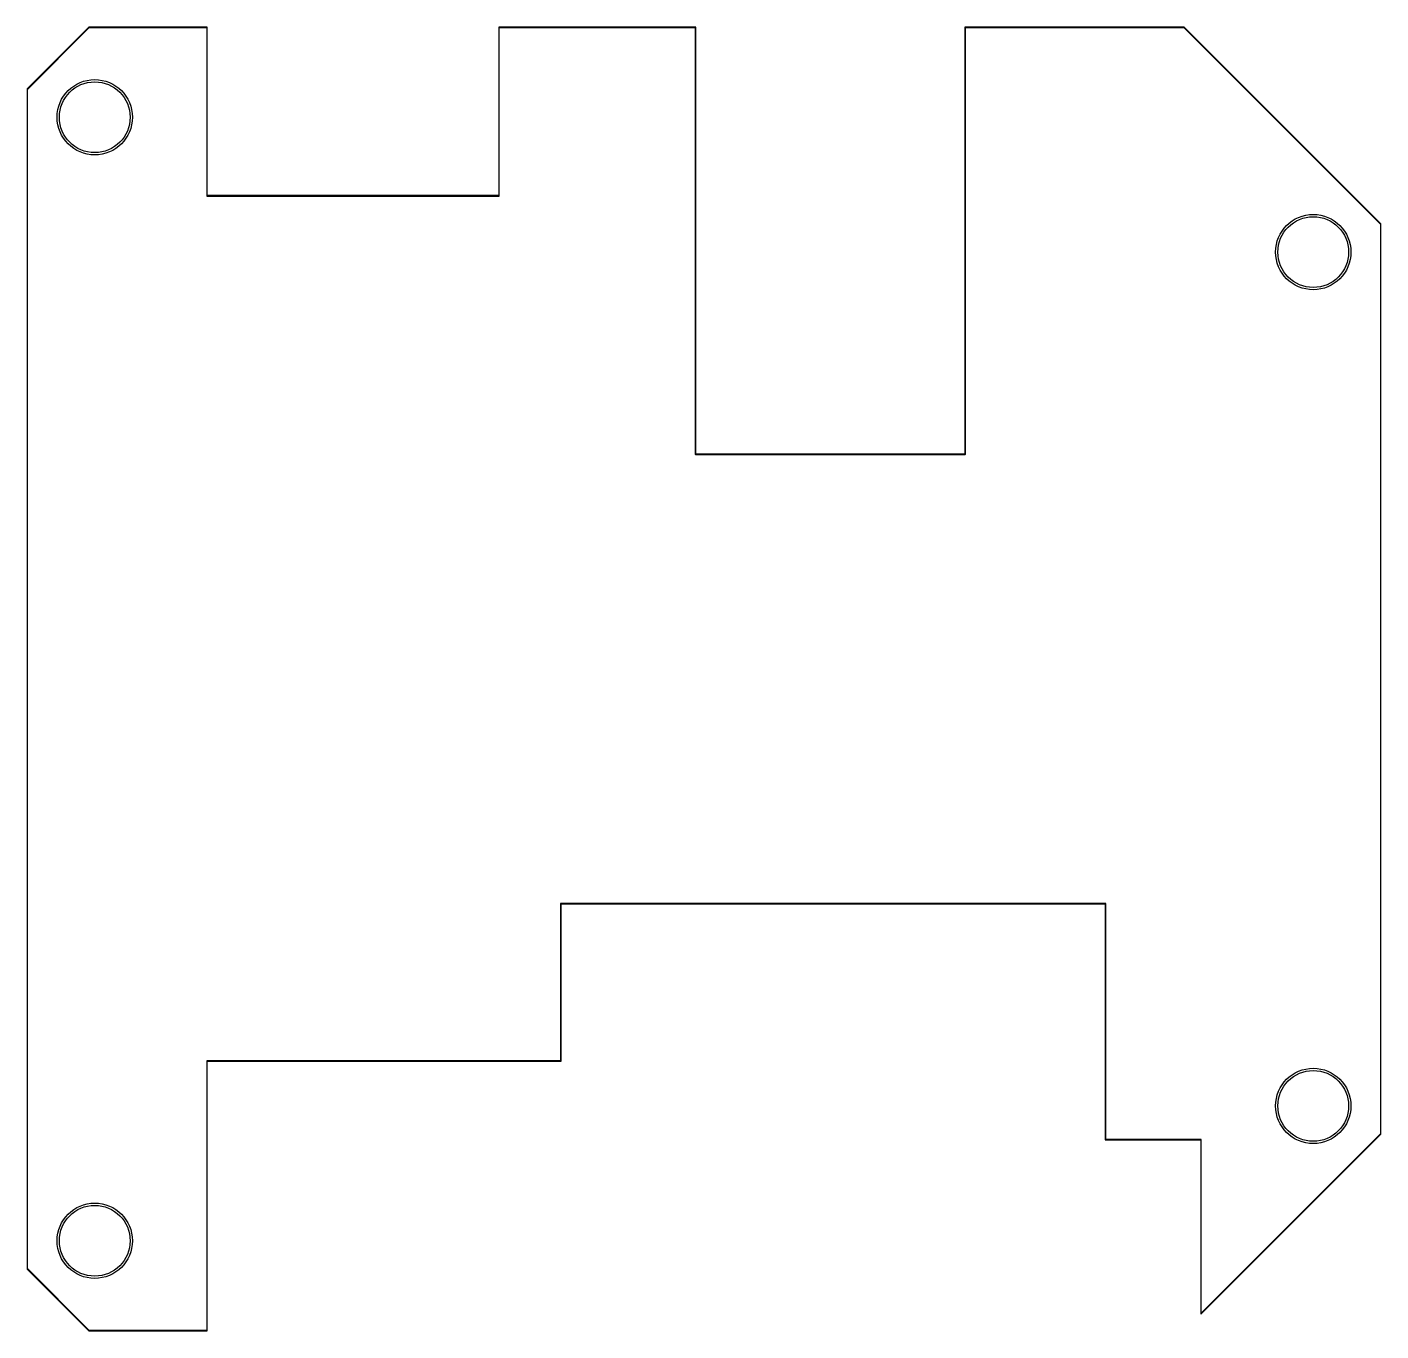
# Model space of a CAD drawing. Extents: x 0 to 61.2, y 0 to 58.9.
import ezdxf

# ---------------------------------------------------------------- set-up
doc = ezdxf.new("R2010")
doc.units = 0
for name, color, linetype in [('20', 7, 'CONTINUOUS'), ('21', 253, 'CONTINUOUS'), ('29', 253, 'CONTINUOUS'), ('30', 253, 'CONTINUOUS')]:
    doc.layers.add(name, color=color, linetype=linetype)

msp = doc.modelspace()

# ---------------------------------------------------------------- linework, layer by layer
at = {"layer": '20'}
for centre in [(3.048, 54.864), (3.048, 54.864), (58.166, 48.768), (58.166, 48.768), (58.166, 10.16), (58.166, 10.16), (3.048, 4.064), (3.048, 4.064)]:
    msp.add_circle(centre, 1.6, dxfattribs=at)
at = {"layer": '21'}
for points in [[(2.785, 58.937), (-0.009, 56.143, 1), (0.009, 56.125), (2.803, 58.919, 1)], [(2.794, 58.9153), (8.128, 58.9153, 1), (8.128, 58.9407), (2.794, 58.9407, 1)], [(8.1407, 51.308), (8.1407, 58.928, 1), (8.1153, 58.928), (8.1153, 51.308, 1)], [(21.3487, 51.308), (21.3487, 58.928, 1), (21.3233, 58.928), (21.3233, 51.308, 1)], [(21.336, 58.9153), (30.226, 58.9153, 1), (30.226, 58.9407), (21.336, 58.9407, 1)], [(30.2387, 39.624), (30.2387, 58.928, 1), (30.2133, 58.928), (30.2133, 39.624, 1)], [(52.324, 58.9407), (42.418, 58.9407, 1), (42.418, 58.9153), (52.324, 58.9153, 1)], [(42.4053, 58.928), (42.4053, 39.624, 1), (42.4307, 39.624), (42.4307, 58.928, 1)], [(61.223, 50.047), (52.333, 58.937, 1), (52.315, 58.919), (61.205, 50.029, 1)], [(-0.0127, 56.134), (-0.0127, 2.794, 1), (0.0127, 2.794), (0.0127, 56.134, 1)], [(8.128, 51.2953), (21.336, 51.2953, 1), (21.336, 51.3207), (8.128, 51.3207, 1)], [(61.2267, 8.89), (61.2267, 50.038, 1), (61.2013, 50.038), (61.2013, 8.89, 1)], [(42.418, 39.6367), (30.226, 39.6367, 1), (30.226, 39.6113), (42.418, 39.6113, 1)], [(24.1427, 12.192), (24.1427, 19.304, 1), (24.1173, 19.304), (24.1173, 12.192, 1)], [(24.13, 19.2913), (48.768, 19.2913, 1), (48.768, 19.3167), (24.13, 19.3167, 1)], [(48.7553, 19.304), (48.7553, 8.636, 1), (48.7807, 8.636), (48.7807, 19.304, 1)], [(8.1407, 0), (8.1407, 12.192, 1), (8.1153, 12.192), (8.1153, 0, 1)], [(8.128, 12.1793), (24.13, 12.1793, 1), (24.13, 12.2047), (8.128, 12.2047, 1)], [(48.768, 8.6233), (53.086, 8.6233, 1), (53.086, 8.6487), (48.768, 8.6487, 1)], [(53.095, 0.753), (61.223, 8.881, 1), (61.205, 8.899), (53.077, 0.771, 1)], [(53.0733, 8.636), (53.0733, 0.762, 1), (53.0987, 0.762), (53.0987, 8.636, 1)], [(-0.009, 2.785), (2.785, -0.009, 1), (2.803, 0.009), (0.009, 2.803, 1)], [(2.794, -0.0127), (8.128, -0.0127, 1), (8.128, 0.0127), (2.794, 0.0127, 1)]]:
    msp.add_lwpolyline(points, format="xyb", close=True, dxfattribs=at)
at = {"layer": '29'}
for centre in [(3.048, 54.864), (3.048, 54.864), (58.166, 48.768), (58.166, 48.768), (58.166, 10.16), (58.166, 10.16), (3.048, 4.064), (3.048, 4.064)]:
    msp.add_circle(centre, 1.7016, dxfattribs=at)
at = {"layer": '30'}
for centre in [(3.048, 54.864), (3.048, 54.864), (58.166, 48.768), (58.166, 48.768), (58.166, 10.16), (58.166, 10.16), (3.048, 4.064), (3.048, 4.064)]:
    msp.add_circle(centre, 1.7016, dxfattribs=at)

doc.saveas('drawing.dxf')
